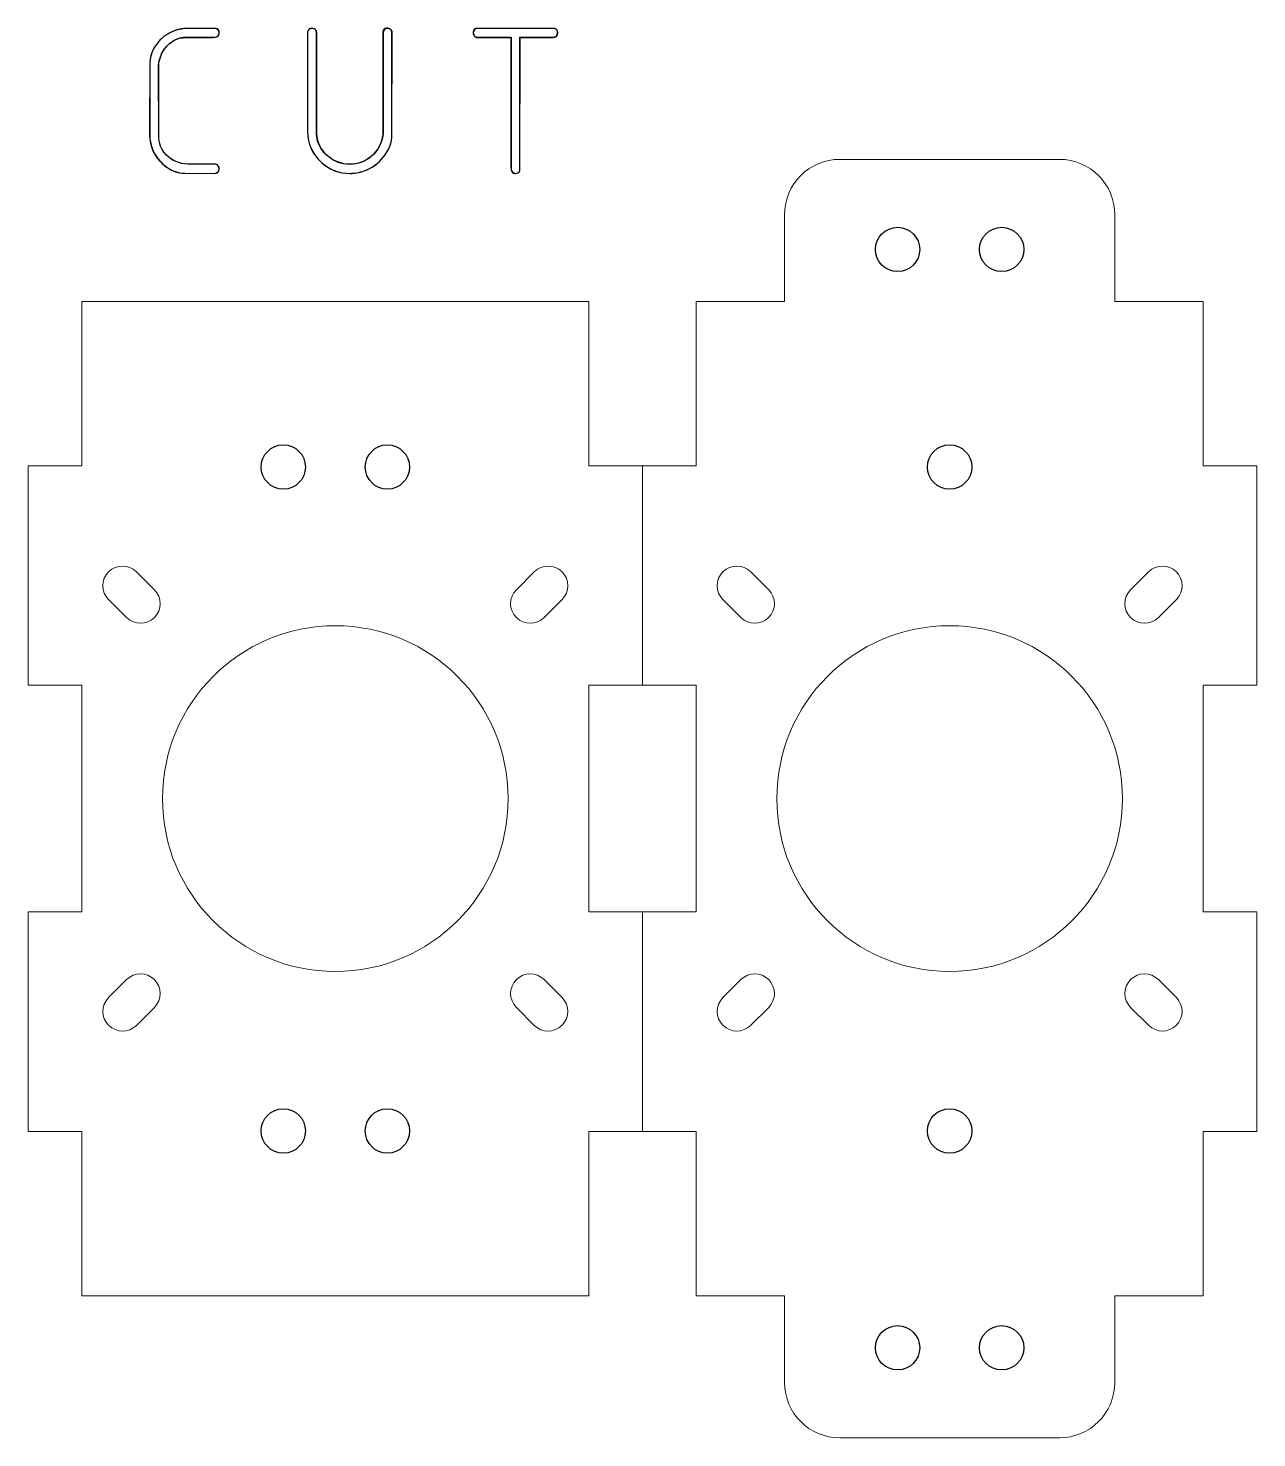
# Model space of a CAD drawing. Header units: inches. Extents: x -12 to 12, y -7.2 to 7.2.
# Drawn here: x -3.59 to 1.97, y 0.82 to 7.19 of the extents above; entities that cross this region are included whole.
import ezdxf

# ---------------------------------------------------------------- set-up
doc = ezdxf.new("R2010")
doc.units = ezdxf.units.IN
doc.header["$MEASUREMENT"] = 0
doc.layers.add('Layer 1', color=7, linetype='Continuous')

msp = doc.modelspace()

# ---------------------------------------------------------------- linework, layer by layer
at = {"layer": 'Layer 1', "lineweight": 25}
for points, knots in [([(-2.7395, 7.1884), (-2.7295, 7.1865), (-2.7245, 7.1796), (-2.7245, 7.1678), (-2.7245, 7.1678), (-2.7245, 7.1653), (-2.7251, 7.1628), (-2.7262, 7.1604), (-2.7262, 7.1604), (-2.7289, 7.1523), (-2.7373, 7.1483), (-2.7514, 7.1483), (-2.7514, 7.1483), (-2.7514, 7.1483), (-2.7619, 7.1483), (-2.7619, 7.1483), (-2.7619, 7.1483), (-2.7619, 7.1483), (-2.8795, 7.1474), (-2.8795, 7.1474), (-2.8795, 7.1474), (-2.9006, 7.1474), (-2.921, 7.1402), (-2.9407, 7.1259), (-2.9407, 7.1259), (-2.9602, 7.1116), (-2.9749, 7.0938), (-2.9849, 7.0727), (-2.9849, 7.0727), (-2.9936, 7.0495), (-2.998, 7.034), (-2.998, 7.0261), (-2.998, 7.0261), (-2.998, 7.0261), (-2.9969, 6.6919), (-2.9969, 6.6919), (-2.9969, 6.6919), (-2.9907, 6.642), (-2.9652, 6.6076), (-2.9205, 6.5884), (-2.9205, 6.5884), (-2.9024, 6.5802), (-2.8847, 6.5762), (-2.8673, 6.5762), (-2.8673, 6.5762), (-2.8673, 6.5762), (-2.7404, 6.5751), (-2.7404, 6.5751), (-2.7404, 6.5751), (-2.7347, 6.5739), (-2.7307, 6.571), (-2.7282, 6.5662), (-2.7282, 6.5662), (-2.7258, 6.5616), (-2.7245, 6.5574), (-2.7245, 6.5539), (-2.7245, 6.5539), (-2.7245, 6.5525), (-2.7251, 6.55), (-2.7262, 6.5462), (-2.7262, 6.5462), (-2.7295, 6.54), (-2.7329, 6.5366), (-2.7367, 6.536), (-2.7367, 6.536), (-2.7367, 6.536), (-2.7469, 6.5341), (-2.7469, 6.5341), (-2.7469, 6.5341), (-2.7469, 6.5341), (-2.8803, 6.5352), (-2.8803, 6.5352), (-2.8803, 6.5352), (-2.909, 6.5352), (-2.9361, 6.5441), (-2.9615, 6.5621), (-2.9615, 6.5621), (-2.987, 6.5801), (-3.0066, 6.6029), (-3.0203, 6.6302), (-3.0203, 6.6302), (-3.0328, 6.6551), (-3.039, 6.6834), (-3.039, 6.7151), (-3.039, 6.7151), (-3.039, 6.7151), (-3.039, 6.7246), (-3.039, 6.7246), (-3.039, 6.7246), (-3.039, 6.7246), (-3.0381, 7.0269), (-3.0381, 7.0269), (-3.0381, 7.0269), (-3.0381, 7.0556), (-3.0298, 7.0828), (-3.0129, 7.1085), (-3.0129, 7.1085), (-2.996, 7.1344), (-2.9739, 7.1545), (-2.9465, 7.1689), (-2.9465, 7.1689), (-2.9267, 7.1794), (-2.9025, 7.1862), (-2.8738, 7.1893), (-2.8738, 7.1893), (-2.8738, 7.1893), (-2.7395, 7.1884), (-2.7395, 7.1884)], [0, 0, 0, 0, 0.035714, 0.035714, 0.035714, 0.035714, 0.071429, 0.071429, 0.071429, 0.071429, 0.107143, 0.107143, 0.107143, 0.107143, 0.142857, 0.142857, 0.142857, 0.142857, 0.178571, 0.178571, 0.178571, 0.178571, 0.214286, 0.214286, 0.214286, 0.214286, 0.25, 0.25, 0.25, 0.25, 0.285714, 0.285714, 0.285714, 0.285714, 0.321429, 0.321429, 0.321429, 0.321429, 0.357143, 0.357143, 0.357143, 0.357143, 0.392857, 0.392857, 0.392857, 0.392857, 0.428571, 0.428571, 0.428571, 0.428571, 0.464286, 0.464286, 0.464286, 0.464286, 0.5, 0.5, 0.5, 0.5, 0.535714, 0.535714, 0.535714, 0.535714, 0.571429, 0.571429, 0.571429, 0.571429, 0.607143, 0.607143, 0.607143, 0.607143, 0.642857, 0.642857, 0.642857, 0.642857, 0.678571, 0.678571, 0.678571, 0.678571, 0.714286, 0.714286, 0.714286, 0.714286, 0.75, 0.75, 0.75, 0.75, 0.785714, 0.785714, 0.785714, 0.785714, 0.821429, 0.821429, 0.821429, 0.821429, 0.857143, 0.857143, 0.857143, 0.857143, 0.892857, 0.892857, 0.892857, 0.892857, 0.928571, 0.928571, 0.928571, 0.928571, 1, 1, 1, 1]), ([(-2.2848, 7.1782), (-2.2848, 7.1782), (-2.2831, 7.1689), (-2.2831, 7.1689), (-2.2831, 7.1689), (-2.2831, 7.1689), (-2.282, 6.7105), (-2.282, 6.7105), (-2.282, 6.7105), (-2.282, 6.6843), (-2.2729, 6.6594), (-2.2546, 6.6359), (-2.2546, 6.6359), (-2.2363, 6.6123), (-2.214, 6.5955), (-2.1878, 6.5855), (-2.1878, 6.5855), (-2.1704, 6.5786), (-2.1524, 6.5751), (-2.1338, 6.5751), (-2.1338, 6.5751), (-2.0963, 6.5751), (-2.0639, 6.5869), (-2.0365, 6.6107), (-2.0365, 6.6107), (-2.0061, 6.6375), (-1.9885, 6.6707), (-1.9834, 6.7105), (-1.9834, 6.7105), (-1.9834, 6.7105), (-1.9825, 7.1726), (-1.9825, 7.1726), (-1.9825, 7.1726), (-1.9812, 7.1793), (-1.9778, 7.1843), (-1.9723, 7.1875), (-1.9723, 7.1875), (-1.9686, 7.1887), (-1.9657, 7.1893), (-1.9638, 7.1893), (-1.9638, 7.1893), (-1.9588, 7.1893), (-1.954, 7.1875), (-1.9493, 7.184), (-1.9493, 7.184), (-1.9447, 7.1807), (-1.9424, 7.1753), (-1.9424, 7.1678), (-1.9424, 7.1678), (-1.9424, 7.1678), (-1.9432, 6.7077), (-1.9432, 6.7077), (-1.9432, 6.7077), (-1.9432, 6.6735), (-1.9557, 6.6409), (-1.9806, 6.6098), (-1.9806, 6.6098), (-2.0055, 6.5787), (-2.0347, 6.5572), (-2.0682, 6.5454), (-2.0682, 6.5454), (-2.0901, 6.5378), (-2.1116, 6.5341), (-2.1327, 6.5341), (-2.1327, 6.5341), (-2.1825, 6.5341), (-2.2254, 6.5506), (-2.2616, 6.5836), (-2.2616, 6.5836), (-2.3032, 6.6214), (-2.3241, 6.6676), (-2.3241, 6.7218), (-2.3241, 6.7218), (-2.3241, 6.7218), (-2.3241, 7.1734), (-2.3241, 7.1734), (-2.3241, 7.1734), (-2.3222, 7.1815), (-2.3166, 7.1868), (-2.3071, 7.1893), (-2.3071, 7.1893), (-2.2966, 7.1893), (-2.2891, 7.1856), (-2.2848, 7.1782)], [0, 0, 0, 0, 0.045455, 0.045455, 0.045455, 0.045455, 0.090909, 0.090909, 0.090909, 0.090909, 0.136364, 0.136364, 0.136364, 0.136364, 0.181818, 0.181818, 0.181818, 0.181818, 0.227273, 0.227273, 0.227273, 0.227273, 0.272727, 0.272727, 0.272727, 0.272727, 0.318182, 0.318182, 0.318182, 0.318182, 0.363636, 0.363636, 0.363636, 0.363636, 0.409091, 0.409091, 0.409091, 0.409091, 0.454545, 0.454545, 0.454545, 0.454545, 0.5, 0.5, 0.5, 0.5, 0.545455, 0.545455, 0.545455, 0.545455, 0.590909, 0.590909, 0.590909, 0.590909, 0.636364, 0.636364, 0.636364, 0.636364, 0.681818, 0.681818, 0.681818, 0.681818, 0.727273, 0.727273, 0.727273, 0.727273, 0.772727, 0.772727, 0.772727, 0.772727, 0.818182, 0.818182, 0.818182, 0.818182, 0.863636, 0.863636, 0.863636, 0.863636, 0.909091, 0.909091, 0.909091, 0.909091, 1, 1, 1, 1]), ([(-1.2088, 7.1884), (-1.1989, 7.1865), (-1.1939, 7.18), (-1.1939, 7.1689), (-1.1939, 7.1689), (-1.1939, 7.1632), (-1.1958, 7.1583), (-1.1995, 7.1543), (-1.1995, 7.1543), (-1.2033, 7.1502), (-1.211, 7.1483), (-1.2227, 7.1483), (-1.2227, 7.1483), (-1.2227, 7.1483), (-1.3638, 7.1483), (-1.3638, 7.1483), (-1.3638, 7.1483), (-1.3638, 7.1483), (-1.3647, 6.5491), (-1.3647, 6.5491), (-1.3647, 6.5491), (-1.3653, 6.5453), (-1.3684, 6.5413), (-1.374, 6.5369), (-1.374, 6.5369), (-1.3778, 6.535), (-1.3815, 6.5341), (-1.3853, 6.5341), (-1.3853, 6.5341), (-1.3878, 6.5341), (-1.3902, 6.5348), (-1.3927, 6.536), (-1.3927, 6.536), (-1.4008, 6.5385), (-1.4048, 6.5469), (-1.4048, 6.5612), (-1.4048, 6.5612), (-1.4048, 6.5612), (-1.4048, 7.1474), (-1.4048, 7.1474), (-1.4048, 7.1474), (-1.4048, 7.1474), (-1.5615, 7.1483), (-1.5615, 7.1483), (-1.5615, 7.1483), (-1.5671, 7.1513), (-1.5709, 7.1546), (-1.5728, 7.1584), (-1.5728, 7.1584), (-1.5747, 7.1622), (-1.5756, 7.1657), (-1.5756, 7.1689), (-1.5756, 7.1689), (-1.5756, 7.1706), (-1.5749, 7.174), (-1.5736, 7.1791), (-1.5736, 7.1791), (-1.5699, 7.1853), (-1.5649, 7.1887), (-1.5587, 7.1893), (-1.5587, 7.1893), (-1.5587, 7.1893), (-1.2088, 7.1884), (-1.2088, 7.1884)], [0, 0, 0, 0, 0.058824, 0.058824, 0.058824, 0.058824, 0.117647, 0.117647, 0.117647, 0.117647, 0.176471, 0.176471, 0.176471, 0.176471, 0.235294, 0.235294, 0.235294, 0.235294, 0.294118, 0.294118, 0.294118, 0.294118, 0.352941, 0.352941, 0.352941, 0.352941, 0.411765, 0.411765, 0.411765, 0.411765, 0.470588, 0.470588, 0.470588, 0.470588, 0.529412, 0.529412, 0.529412, 0.529412, 0.588235, 0.588235, 0.588235, 0.588235, 0.647059, 0.647059, 0.647059, 0.647059, 0.705882, 0.705882, 0.705882, 0.705882, 0.764706, 0.764706, 0.764706, 0.764706, 0.823529, 0.823529, 0.823529, 0.823529, 0.882353, 0.882353, 0.882353, 0.882353, 1, 1, 1, 1]), ([(0.3423, 6.0903), (0.3976, 6.0903), (0.4423, 6.1351), (0.4423, 6.1903), (0.4423, 6.1903), (0.4423, 6.2455), (0.3976, 6.2903), (0.3423, 6.2903), (0.3423, 6.2903), (0.2871, 6.2903), (0.2423, 6.2455), (0.2423, 6.1903), (0.2423, 6.1903), (0.2423, 6.1351), (0.2871, 6.0903), (0.3423, 6.0903)], [0, 0, 0, 0, 0.2, 0.2, 0.2, 0.2, 0.4, 0.4, 0.4, 0.4, 0.6, 0.6, 0.6, 0.6, 1, 1, 1, 1]), ([(0.8124, 6.0903), (0.8677, 6.0903), (0.9124, 6.1351), (0.9124, 6.1903), (0.9124, 6.1903), (0.9124, 6.2455), (0.8677, 6.2903), (0.8124, 6.2903), (0.8124, 6.2903), (0.7572, 6.2903), (0.7124, 6.2455), (0.7124, 6.1903), (0.7124, 6.1903), (0.7124, 6.1351), (0.7572, 6.0903), (0.8124, 6.0903)], [0, 0, 0, 0, 0.2, 0.2, 0.2, 0.2, 0.4, 0.4, 0.4, 0.4, 0.6, 0.6, 0.6, 0.6, 1, 1, 1, 1]), ([(-2.4341, 5.1073), (-2.3789, 5.1073), (-2.3341, 5.1521), (-2.3341, 5.2073), (-2.3341, 5.2073), (-2.3341, 5.2626), (-2.3789, 5.3074), (-2.4341, 5.3074), (-2.4341, 5.3074), (-2.4893, 5.3074), (-2.5341, 5.2626), (-2.5341, 5.2073), (-2.5341, 5.2073), (-2.5341, 5.1521), (-2.4893, 5.1073), (-2.4341, 5.1073)], [0, 0, 0, 0, 0.2, 0.2, 0.2, 0.2, 0.4, 0.4, 0.4, 0.4, 0.6, 0.6, 0.6, 0.6, 1, 1, 1, 1]), ([(-1.9639, 5.1073), (-1.9087, 5.1073), (-1.864, 5.1521), (-1.864, 5.2073), (-1.864, 5.2073), (-1.864, 5.2626), (-1.9087, 5.3074), (-1.9639, 5.3074), (-1.9639, 5.3074), (-2.0192, 5.3074), (-2.0639, 5.2626), (-2.0639, 5.2073), (-2.0639, 5.2073), (-2.0639, 5.1521), (-2.0192, 5.1073), (-1.9639, 5.1073)], [0, 0, 0, 0, 0.2, 0.2, 0.2, 0.2, 0.4, 0.4, 0.4, 0.4, 0.6, 0.6, 0.6, 0.6, 1, 1, 1, 1]), ([(0.5773, 5.1073), (0.6326, 5.1073), (0.6774, 5.1521), (0.6774, 5.2073), (0.6774, 5.2073), (0.6774, 5.2626), (0.6326, 5.3074), (0.5773, 5.3074), (0.5773, 5.3074), (0.5221, 5.3074), (0.4773, 5.2626), (0.4773, 5.2073), (0.4773, 5.2073), (0.4773, 5.1521), (0.5221, 5.1073), (0.5773, 5.1073)], [0, 0, 0, 0, 0.2, 0.2, 0.2, 0.2, 0.4, 0.4, 0.4, 0.4, 0.6, 0.6, 0.6, 0.6, 1, 1, 1, 1]), ([(-2.4341, 2.1073), (-2.3789, 2.1073), (-2.3341, 2.1521), (-2.3341, 2.2073), (-2.3341, 2.2073), (-2.3341, 2.2626), (-2.3789, 2.3074), (-2.4341, 2.3074), (-2.4341, 2.3074), (-2.4893, 2.3074), (-2.5341, 2.2626), (-2.5341, 2.2073), (-2.5341, 2.2073), (-2.5341, 2.1521), (-2.4893, 2.1073), (-2.4341, 2.1073)], [0, 0, 0, 0, 0.2, 0.2, 0.2, 0.2, 0.4, 0.4, 0.4, 0.4, 0.6, 0.6, 0.6, 0.6, 1, 1, 1, 1]), ([(-1.9639, 2.1073), (-1.9087, 2.1073), (-1.864, 2.1521), (-1.864, 2.2073), (-1.864, 2.2073), (-1.864, 2.2626), (-1.9087, 2.3074), (-1.9639, 2.3074), (-1.9639, 2.3074), (-2.0192, 2.3074), (-2.0639, 2.2626), (-2.0639, 2.2073), (-2.0639, 2.2073), (-2.0639, 2.1521), (-2.0192, 2.1073), (-1.9639, 2.1073)], [0, 0, 0, 0, 0.2, 0.2, 0.2, 0.2, 0.4, 0.4, 0.4, 0.4, 0.6, 0.6, 0.6, 0.6, 1, 1, 1, 1]), ([(0.5773, 2.1073), (0.6326, 2.1073), (0.6774, 2.1521), (0.6774, 2.2073), (0.6774, 2.2073), (0.6774, 2.2626), (0.6326, 2.3074), (0.5773, 2.3074), (0.5773, 2.3074), (0.5221, 2.3074), (0.4773, 2.2626), (0.4773, 2.2073), (0.4773, 2.2073), (0.4773, 2.1521), (0.5221, 2.1073), (0.5773, 2.1073)], [0, 0, 0, 0, 0.2, 0.2, 0.2, 0.2, 0.4, 0.4, 0.4, 0.4, 0.6, 0.6, 0.6, 0.6, 1, 1, 1, 1]), ([(0.3423, 1.1281), (0.3976, 1.1281), (0.4423, 1.1728), (0.4423, 1.2281), (0.4423, 1.2281), (0.4423, 1.2833), (0.3976, 1.328), (0.3423, 1.328), (0.3423, 1.328), (0.2871, 1.328), (0.2423, 1.2833), (0.2423, 1.2281), (0.2423, 1.2281), (0.2423, 1.1728), (0.2871, 1.1281), (0.3423, 1.1281)], [0, 0, 0, 0, 0.2, 0.2, 0.2, 0.2, 0.4, 0.4, 0.4, 0.4, 0.6, 0.6, 0.6, 0.6, 1, 1, 1, 1]), ([(0.8124, 1.1281), (0.8677, 1.1281), (0.9124, 1.1728), (0.9124, 1.2281), (0.9124, 1.2281), (0.9124, 1.2833), (0.8677, 1.328), (0.8124, 1.328), (0.8124, 1.328), (0.7572, 1.328), (0.7124, 1.2833), (0.7124, 1.2281), (0.7124, 1.2281), (0.7124, 1.1728), (0.7572, 1.1281), (0.8124, 1.1281)], [0, 0, 0, 0, 0.2, 0.2, 0.2, 0.2, 0.4, 0.4, 0.4, 0.4, 0.6, 0.6, 0.6, 0.6, 1, 1, 1, 1])]:
    msp.add_open_spline(points, degree=3, knots=knots, dxfattribs=at)
at = {"layer": 'Layer 1'}
for points, knots in [([(-2.7385, 7.189), (-2.7286, 7.1873), (-2.7236, 7.1804), (-2.7236, 7.1686), (-2.7236, 7.1686), (-2.7236, 7.1661), (-2.7242, 7.1637), (-2.7255, 7.1611), (-2.7255, 7.1611), (-2.7279, 7.1531), (-2.7364, 7.1491), (-2.7507, 7.1491), (-2.7507, 7.1491), (-2.7507, 7.1491), (-2.7609, 7.1491), (-2.7609, 7.1491), (-2.7609, 7.1491), (-2.7609, 7.1491), (-2.8786, 7.1491), (-2.8786, 7.1491), (-2.8786, 7.1491), (-2.8997, 7.1491), (-2.9201, 7.1419), (-2.9397, 7.1274), (-2.9397, 7.1274), (-2.9592, 7.1131), (-2.974, 7.0953), (-2.9841, 7.0741), (-2.9841, 7.0741), (-2.9927, 7.0511), (-2.9971, 7.0354), (-2.9971, 7.0273), (-2.9971, 7.0273), (-2.9971, 7.0273), (-2.9971, 6.6919), (-2.9971, 6.6919), (-2.9971, 6.6919), (-2.9909, 6.6418), (-2.9652, 6.6072), (-2.9202, 6.5879), (-2.9202, 6.5879), (-2.9022, 6.5797), (-2.8843, 6.5757), (-2.8669, 6.5757), (-2.8669, 6.5757), (-2.8669, 6.5757), (-2.7395, 6.5757), (-2.7395, 6.5757), (-2.7395, 6.5757), (-2.7338, 6.5744), (-2.7299, 6.5714), (-2.7273, 6.5666), (-2.7273, 6.5666), (-2.7249, 6.5619), (-2.7236, 6.5576), (-2.7236, 6.5537), (-2.7236, 6.5537), (-2.7236, 6.5524), (-2.7242, 6.55), (-2.7255, 6.5461), (-2.7255, 6.5461), (-2.7286, 6.5397), (-2.732, 6.5363), (-2.7357, 6.5357), (-2.7357, 6.5357), (-2.7357, 6.5357), (-2.746, 6.5337), (-2.746, 6.5337), (-2.746, 6.5337), (-2.746, 6.5337), (-2.8794, 6.5347), (-2.8794, 6.5347), (-2.8794, 6.5347), (-2.908, 6.5347), (-2.9352, 6.5438), (-2.9605, 6.5619), (-2.9605, 6.5619), (-2.986, 6.5799), (-3.0057, 6.6026), (-3.0194, 6.6301), (-3.0194, 6.6301), (-3.0319, 6.655), (-3.038, 6.6834), (-3.038, 6.7151), (-3.038, 6.7151), (-3.038, 6.7151), (-3.038, 6.7245), (-3.038, 6.7245), (-3.038, 6.7245), (-3.038, 6.7245), (-3.038, 7.0273), (-3.038, 7.0273), (-3.038, 7.0273), (-3.038, 7.0561), (-3.0296, 7.0832), (-3.0129, 7.1091), (-3.0129, 7.1091), (-2.996, 7.1351), (-2.9739, 7.1551), (-2.9464, 7.1694), (-2.9464, 7.1694), (-2.9264, 7.1801), (-2.902, 7.1869), (-2.8732, 7.19), (-2.8732, 7.19), (-2.8732, 7.19), (-2.7385, 7.189), (-2.7385, 7.189)], [0, 0, 0, 0, 0.035714, 0.035714, 0.035714, 0.035714, 0.071429, 0.071429, 0.071429, 0.071429, 0.107143, 0.107143, 0.107143, 0.107143, 0.142857, 0.142857, 0.142857, 0.142857, 0.178571, 0.178571, 0.178571, 0.178571, 0.214286, 0.214286, 0.214286, 0.214286, 0.25, 0.25, 0.25, 0.25, 0.285714, 0.285714, 0.285714, 0.285714, 0.321429, 0.321429, 0.321429, 0.321429, 0.357143, 0.357143, 0.357143, 0.357143, 0.392857, 0.392857, 0.392857, 0.392857, 0.428571, 0.428571, 0.428571, 0.428571, 0.464286, 0.464286, 0.464286, 0.464286, 0.5, 0.5, 0.5, 0.5, 0.535714, 0.535714, 0.535714, 0.535714, 0.571429, 0.571429, 0.571429, 0.571429, 0.607143, 0.607143, 0.607143, 0.607143, 0.642857, 0.642857, 0.642857, 0.642857, 0.678571, 0.678571, 0.678571, 0.678571, 0.714286, 0.714286, 0.714286, 0.714286, 0.75, 0.75, 0.75, 0.75, 0.785714, 0.785714, 0.785714, 0.785714, 0.821429, 0.821429, 0.821429, 0.821429, 0.857143, 0.857143, 0.857143, 0.857143, 0.892857, 0.892857, 0.892857, 0.892857, 0.928571, 0.928571, 0.928571, 0.928571, 1, 1, 1, 1]), ([(-2.2854, 7.1788), (-2.2854, 7.1788), (-2.2836, 7.1694), (-2.2836, 7.1694), (-2.2836, 7.1694), (-2.2836, 7.1694), (-2.2836, 6.7102), (-2.2836, 6.7102), (-2.2836, 6.7102), (-2.2836, 6.6841), (-2.2744, 6.6592), (-2.256, 6.6355), (-2.256, 6.6355), (-2.2376, 6.6117), (-2.2154, 6.595), (-2.1892, 6.5849), (-2.1892, 6.5849), (-2.1716, 6.5781), (-2.1536, 6.5747), (-2.1349, 6.5747), (-2.1349, 6.5747), (-2.0974, 6.5747), (-2.065, 6.5866), (-2.0376, 6.6103), (-2.0376, 6.6103), (-2.007, 6.6371), (-1.9893, 6.6704), (-1.9842, 6.7102), (-1.9842, 6.7102), (-1.9842, 6.7102), (-1.9842, 7.1731), (-1.9842, 7.1731), (-1.9842, 7.1731), (-1.9829, 7.1801), (-1.9795, 7.185), (-1.9737, 7.1881), (-1.9737, 7.1881), (-1.9699, 7.1894), (-1.967, 7.19), (-1.9652, 7.19), (-1.9652, 7.19), (-1.9602, 7.19), (-1.9552, 7.1882), (-1.9504, 7.1848), (-1.9504, 7.1848), (-1.9457, 7.1814), (-1.9433, 7.176), (-1.9433, 7.1686), (-1.9433, 7.1686), (-1.9433, 7.1686), (-1.9433, 6.7076), (-1.9433, 6.7076), (-1.9433, 6.7076), (-1.9433, 6.6733), (-1.9558, 6.6407), (-1.9807, 6.6095), (-1.9807, 6.6095), (-2.0055, 6.5783), (-2.035, 6.5568), (-2.0686, 6.5449), (-2.0686, 6.5449), (-2.0904, 6.5375), (-2.1118, 6.5337), (-2.133, 6.5337), (-2.133, 6.5337), (-2.1829, 6.5337), (-2.2258, 6.5503), (-2.262, 6.5833), (-2.262, 6.5833), (-2.3038, 6.6213), (-2.3246, 6.6675), (-2.3246, 6.7216), (-2.3246, 6.7216), (-2.3246, 6.7216), (-2.3246, 7.1741), (-2.3246, 7.1741), (-2.3246, 7.1741), (-2.3228, 7.1822), (-2.3171, 7.1876), (-2.3078, 7.19), (-2.3078, 7.19), (-2.2973, 7.19), (-2.2898, 7.1863), (-2.2854, 7.1788)], [0, 0, 0, 0, 0.045455, 0.045455, 0.045455, 0.045455, 0.090909, 0.090909, 0.090909, 0.090909, 0.136364, 0.136364, 0.136364, 0.136364, 0.181818, 0.181818, 0.181818, 0.181818, 0.227273, 0.227273, 0.227273, 0.227273, 0.272727, 0.272727, 0.272727, 0.272727, 0.318182, 0.318182, 0.318182, 0.318182, 0.363636, 0.363636, 0.363636, 0.363636, 0.409091, 0.409091, 0.409091, 0.409091, 0.454545, 0.454545, 0.454545, 0.454545, 0.5, 0.5, 0.5, 0.5, 0.545455, 0.545455, 0.545455, 0.545455, 0.590909, 0.590909, 0.590909, 0.590909, 0.636364, 0.636364, 0.636364, 0.636364, 0.681818, 0.681818, 0.681818, 0.681818, 0.727273, 0.727273, 0.727273, 0.727273, 0.772727, 0.772727, 0.772727, 0.772727, 0.818182, 0.818182, 0.818182, 0.818182, 0.863636, 0.863636, 0.863636, 0.863636, 0.909091, 0.909091, 0.909091, 0.909091, 1, 1, 1, 1]), ([(-1.2094, 7.189), (-1.1993, 7.1873), (-1.1945, 7.1807), (-1.1945, 7.1695), (-1.1945, 7.1695), (-1.1945, 7.164), (-1.1962, 7.1591), (-1.2, 7.1551), (-1.2, 7.1551), (-1.2037, 7.151), (-1.2115, 7.1491), (-1.2234, 7.1491), (-1.2234, 7.1491), (-1.2234, 7.1491), (-1.3645, 7.1491), (-1.3645, 7.1491), (-1.3645, 7.1491), (-1.3645, 7.1491), (-1.3645, 6.5487), (-1.3645, 6.5487), (-1.3645, 6.5487), (-1.3651, 6.5449), (-1.3682, 6.5409), (-1.374, 6.5365), (-1.374, 6.5365), (-1.3778, 6.5347), (-1.3815, 6.5337), (-1.3854, 6.5337), (-1.3854, 6.5337), (-1.388, 6.5337), (-1.3905, 6.5344), (-1.3931, 6.5357), (-1.3931, 6.5357), (-1.4013, 6.5381), (-1.4054, 6.5466), (-1.4054, 6.5609), (-1.4054, 6.5609), (-1.4054, 6.5609), (-1.4054, 7.1491), (-1.4054, 7.1491), (-1.4054, 7.1491), (-1.4054, 7.1491), (-1.5621, 7.1491), (-1.5621, 7.1491), (-1.5621, 7.1491), (-1.5676, 7.1521), (-1.5714, 7.1556), (-1.5733, 7.1593), (-1.5733, 7.1593), (-1.5751, 7.163), (-1.5761, 7.1664), (-1.5761, 7.1695), (-1.5761, 7.1695), (-1.5761, 7.1713), (-1.5754, 7.1747), (-1.5743, 7.1798), (-1.5743, 7.1798), (-1.5705, 7.1859), (-1.5655, 7.1894), (-1.5593, 7.19), (-1.5593, 7.19), (-1.5593, 7.19), (-1.2094, 7.189), (-1.2094, 7.189)], [0, 0, 0, 0, 0.058824, 0.058824, 0.058824, 0.058824, 0.117647, 0.117647, 0.117647, 0.117647, 0.176471, 0.176471, 0.176471, 0.176471, 0.235294, 0.235294, 0.235294, 0.235294, 0.294118, 0.294118, 0.294118, 0.294118, 0.352941, 0.352941, 0.352941, 0.352941, 0.411765, 0.411765, 0.411765, 0.411765, 0.470588, 0.470588, 0.470588, 0.470588, 0.529412, 0.529412, 0.529412, 0.529412, 0.588235, 0.588235, 0.588235, 0.588235, 0.647059, 0.647059, 0.647059, 0.647059, 0.705882, 0.705882, 0.705882, 0.705882, 0.764706, 0.764706, 0.764706, 0.764706, 0.823529, 0.823529, 0.823529, 0.823529, 0.882353, 0.882353, 0.882353, 0.882353, 1, 1, 1, 1])]:
    msp.add_open_spline(points, degree=3, knots=knots, dxfattribs=at)
at = {"layer": 'Layer 1', "lineweight": 20}
for points, knots in [([(1.9656, 5.2131), (1.9656, 5.2131), (1.7234, 5.2131), (1.7234, 5.2131), (1.7234, 5.2131), (1.7234, 5.2131), (1.7234, 5.9552), (1.7234, 5.9552), (1.7234, 5.9552), (1.7234, 5.9552), (1.3234, 5.9552), (1.3234, 5.9552), (1.3234, 5.9552), (1.3234, 5.9552), (1.3234, 6.3474), (1.3234, 6.3474), (1.3234, 6.3474), (1.3234, 6.4859), (1.2119, 6.5974), (1.0734, 6.5974), (1.0734, 6.5974), (1.0734, 6.5974), (0.0813, 6.5974), (0.0813, 6.5974), (0.0813, 6.5974), (-0.0572, 6.5974), (-0.1687, 6.4859), (-0.1687, 6.3474), (-0.1687, 6.3474), (-0.1687, 6.3474), (-0.1687, 5.9552), (-0.1687, 5.9552), (-0.1687, 5.9552), (-0.1687, 5.9552), (-0.5687, 5.9552), (-0.5687, 5.9552), (-0.5687, 5.9552), (-0.5687, 5.9552), (-0.5687, 5.2131), (-0.5687, 5.2131), (-0.5687, 5.2131), (-0.5687, 5.2131), (-0.8108, 5.2131), (-0.8108, 5.2131), (-0.8108, 5.2131), (-0.8108, 5.2131), (-0.8108, 4.221), (-0.8108, 4.221), (-0.8108, 4.221), (-0.8108, 4.221), (-0.5687, 4.221), (-0.5687, 4.221), (-0.5687, 4.221), (-0.5687, 4.221), (-0.5687, 3.1974), (-0.5687, 3.1974), (-0.5687, 3.1974), (-0.5687, 3.1974), (-0.8108, 3.1974), (-0.8108, 3.1974), (-0.8108, 3.1974), (-0.8108, 3.1974), (-0.8108, 2.2052), (-0.8108, 2.2052), (-0.8108, 2.2052), (-0.8108, 2.2052), (-0.5687, 2.2052), (-0.5687, 2.2052), (-0.5687, 2.2052), (-0.5687, 2.2052), (-0.5687, 1.4631), (-0.5687, 1.4631), (-0.5687, 1.4631), (-0.5687, 1.4631), (-0.1687, 1.4631), (-0.1687, 1.4631), (-0.1687, 1.4631), (-0.1687, 1.4631), (-0.1687, 1.071), (-0.1687, 1.071), (-0.1687, 1.071), (-0.1687, 0.9325), (-0.0572, 0.821), (0.0813, 0.821), (0.0813, 0.821), (0.0813, 0.821), (1.0734, 0.821), (1.0734, 0.821), (1.0734, 0.821), (1.2119, 0.821), (1.3234, 0.9325), (1.3234, 1.071), (1.3234, 1.071), (1.3234, 1.071), (1.3234, 1.4631), (1.3234, 1.4631), (1.3234, 1.4631), (1.3234, 1.4631), (1.7234, 1.4631), (1.7234, 1.4631), (1.7234, 1.4631), (1.7234, 1.4631), (1.7234, 2.2052), (1.7234, 2.2052), (1.7234, 2.2052), (1.7234, 2.2052), (1.9656, 2.2052), (1.9656, 2.2052), (1.9656, 2.2052), (1.9656, 2.2052), (1.9656, 3.1974), (1.9656, 3.1974), (1.9656, 3.1974), (1.9656, 3.1974), (1.7234, 3.1974), (1.7234, 3.1974), (1.7234, 3.1974), (1.7234, 3.1974), (1.7234, 4.221), (1.7234, 4.221), (1.7234, 4.221), (1.7234, 4.221), (1.9656, 4.221), (1.9656, 4.221), (1.9656, 4.221), (1.9656, 4.221), (1.9656, 5.2131), (1.9656, 5.2131)], [0, 0, 0, 0, 0.030303, 0.030303, 0.030303, 0.030303, 0.060606, 0.060606, 0.060606, 0.060606, 0.090909, 0.090909, 0.090909, 0.090909, 0.121212, 0.121212, 0.121212, 0.121212, 0.151515, 0.151515, 0.151515, 0.151515, 0.181818, 0.181818, 0.181818, 0.181818, 0.212121, 0.212121, 0.212121, 0.212121, 0.242424, 0.242424, 0.242424, 0.242424, 0.272727, 0.272727, 0.272727, 0.272727, 0.30303, 0.30303, 0.30303, 0.30303, 0.333333, 0.333333, 0.333333, 0.333333, 0.363636, 0.363636, 0.363636, 0.363636, 0.393939, 0.393939, 0.393939, 0.393939, 0.424242, 0.424242, 0.424242, 0.424242, 0.454545, 0.454545, 0.454545, 0.454545, 0.484848, 0.484848, 0.484848, 0.484848, 0.515152, 0.515152, 0.515152, 0.515152, 0.545455, 0.545455, 0.545455, 0.545455, 0.575758, 0.575758, 0.575758, 0.575758, 0.606061, 0.606061, 0.606061, 0.606061, 0.636364, 0.636364, 0.636364, 0.636364, 0.666667, 0.666667, 0.666667, 0.666667, 0.69697, 0.69697, 0.69697, 0.69697, 0.727273, 0.727273, 0.727273, 0.727273, 0.757576, 0.757576, 0.757576, 0.757576, 0.787879, 0.787879, 0.787879, 0.787879, 0.818182, 0.818182, 0.818182, 0.818182, 0.848485, 0.848485, 0.848485, 0.848485, 0.878788, 0.878788, 0.878788, 0.878788, 0.909091, 0.909091, 0.909091, 0.909091, 0.939394, 0.939394, 0.939394, 0.939394, 1, 1, 1, 1]), ([(-0.8108, 5.2131), (-0.8108, 5.2131), (-1.053, 5.2131), (-1.053, 5.2131), (-1.053, 5.2131), (-1.053, 5.2131), (-1.053, 5.9552), (-1.053, 5.9552), (-1.053, 5.9552), (-1.053, 5.9552), (-3.3451, 5.9552), (-3.3451, 5.9552), (-3.3451, 5.9552), (-3.3451, 5.9552), (-3.3451, 5.2131), (-3.3451, 5.2131), (-3.3451, 5.2131), (-3.3451, 5.2131), (-3.5872, 5.2131), (-3.5872, 5.2131), (-3.5872, 5.2131), (-3.5872, 5.2131), (-3.5872, 4.221), (-3.5872, 4.221), (-3.5872, 4.221), (-3.5872, 4.221), (-3.3451, 4.221), (-3.3451, 4.221), (-3.3451, 4.221), (-3.3451, 4.221), (-3.3451, 3.1974), (-3.3451, 3.1974), (-3.3451, 3.1974), (-3.3451, 3.1974), (-3.5872, 3.1974), (-3.5872, 3.1974), (-3.5872, 3.1974), (-3.5872, 3.1974), (-3.5872, 2.2052), (-3.5872, 2.2052), (-3.5872, 2.2052), (-3.5872, 2.2052), (-3.3451, 2.2052), (-3.3451, 2.2052), (-3.3451, 2.2052), (-3.3451, 2.2052), (-3.3451, 1.4631), (-3.3451, 1.4631), (-3.3451, 1.4631), (-3.3451, 1.4631), (-1.053, 1.4631), (-1.053, 1.4631), (-1.053, 1.4631), (-1.053, 1.4631), (-1.053, 2.2052), (-1.053, 2.2052), (-1.053, 2.2052), (-1.053, 2.2052), (-0.8108, 2.2052), (-0.8108, 2.2052), (-0.8108, 2.2052), (-0.8108, 2.2052), (-0.8108, 3.1974), (-0.8108, 3.1974), (-0.8108, 3.1974), (-0.8108, 3.1974), (-1.053, 3.1974), (-1.053, 3.1974), (-1.053, 3.1974), (-1.053, 3.1974), (-1.053, 4.221), (-1.053, 4.221), (-1.053, 4.221), (-1.053, 4.221), (-0.8108, 4.221), (-0.8108, 4.221), (-0.8108, 4.221), (-0.8108, 4.221), (-0.8108, 5.2131), (-0.8108, 5.2131)], [0, 0, 0, 0, 0.047619, 0.047619, 0.047619, 0.047619, 0.095238, 0.095238, 0.095238, 0.095238, 0.142857, 0.142857, 0.142857, 0.142857, 0.190476, 0.190476, 0.190476, 0.190476, 0.238095, 0.238095, 0.238095, 0.238095, 0.285714, 0.285714, 0.285714, 0.285714, 0.333333, 0.333333, 0.333333, 0.333333, 0.380952, 0.380952, 0.380952, 0.380952, 0.428571, 0.428571, 0.428571, 0.428571, 0.47619, 0.47619, 0.47619, 0.47619, 0.52381, 0.52381, 0.52381, 0.52381, 0.571429, 0.571429, 0.571429, 0.571429, 0.619048, 0.619048, 0.619048, 0.619048, 0.666667, 0.666667, 0.666667, 0.666667, 0.714286, 0.714286, 0.714286, 0.714286, 0.761905, 0.761905, 0.761905, 0.761905, 0.809524, 0.809524, 0.809524, 0.809524, 0.857143, 0.857143, 0.857143, 0.857143, 0.904762, 0.904762, 0.904762, 0.904762, 1, 1, 1, 1]), ([(-3.017, 4.6524), (-3.017, 4.6524), (-3.0983, 4.7337), (-3.0983, 4.7337), (-3.0983, 4.7337), (-3.133, 4.7684), (-3.1889, 4.7684), (-3.2235, 4.7337), (-3.2235, 4.7337), (-3.2583, 4.699), (-3.2583, 4.6431), (-3.2235, 4.6085), (-3.2235, 4.6085), (-3.2235, 4.6085), (-3.1422, 4.5272), (-3.1422, 4.5272), (-3.1422, 4.5272), (-3.1076, 4.4924), (-3.0517, 4.4924), (-3.017, 4.5272), (-3.017, 4.5272), (-2.9823, 4.5618), (-2.9823, 4.6177), (-3.017, 4.6524)], [0, 0, 0, 0, 0.142857, 0.142857, 0.142857, 0.142857, 0.285714, 0.285714, 0.285714, 0.285714, 0.428571, 0.428571, 0.428571, 0.428571, 0.571429, 0.571429, 0.571429, 0.571429, 0.714286, 0.714286, 0.714286, 0.714286, 1, 1, 1, 1]), ([(-1.1745, 4.6085), (-1.1745, 4.6085), (-1.2558, 4.5272), (-1.2558, 4.5272), (-1.2558, 4.5272), (-1.2905, 4.4924), (-1.3463, 4.4924), (-1.381, 4.5272), (-1.381, 4.5272), (-1.4157, 4.5618), (-1.4157, 4.6177), (-1.381, 4.6524), (-1.381, 4.6524), (-1.381, 4.6524), (-1.2997, 4.7337), (-1.2997, 4.7337), (-1.2997, 4.7337), (-1.2651, 4.7684), (-1.2092, 4.7684), (-1.1745, 4.7337), (-1.1745, 4.7337), (-1.1398, 4.699), (-1.1398, 4.6432), (-1.1745, 4.6085)], [0, 0, 0, 0, 0.142857, 0.142857, 0.142857, 0.142857, 0.285714, 0.285714, 0.285714, 0.285714, 0.428571, 0.428571, 0.428571, 0.428571, 0.571429, 0.571429, 0.571429, 0.571429, 0.714286, 0.714286, 0.714286, 0.714286, 1, 1, 1, 1]), ([(-0.2406, 4.6524), (-0.2406, 4.6524), (-0.3219, 4.7337), (-0.3219, 4.7337), (-0.3219, 4.7337), (-0.3566, 4.7684), (-0.4125, 4.7684), (-0.4472, 4.7337), (-0.4472, 4.7337), (-0.4819, 4.699), (-0.4818, 4.6432), (-0.4472, 4.6085), (-0.4472, 4.6085), (-0.4472, 4.6085), (-0.3659, 4.5272), (-0.3659, 4.5272), (-0.3659, 4.5272), (-0.3312, 4.4924), (-0.2753, 4.4924), (-0.2407, 4.5272), (-0.2407, 4.5272), (-0.2059, 4.5618), (-0.2059, 4.6177), (-0.2406, 4.6524)], [0, 0, 0, 0, 0.142857, 0.142857, 0.142857, 0.142857, 0.285714, 0.285714, 0.285714, 0.285714, 0.428571, 0.428571, 0.428571, 0.428571, 0.571429, 0.571429, 0.571429, 0.571429, 0.714286, 0.714286, 0.714286, 0.714286, 1, 1, 1, 1]), ([(1.6019, 4.6085), (1.6019, 4.6085), (1.5206, 4.5272), (1.5206, 4.5272), (1.5206, 4.5272), (1.4859, 4.4925), (1.43, 4.4925), (1.3953, 4.5272), (1.3953, 4.5272), (1.3607, 4.5618), (1.3607, 4.6177), (1.3953, 4.6524), (1.3953, 4.6524), (1.3953, 4.6524), (1.4766, 4.7337), (1.4766, 4.7337), (1.4766, 4.7337), (1.5114, 4.7684), (1.5672, 4.7684), (1.6019, 4.7337), (1.6019, 4.7337), (1.6366, 4.699), (1.6366, 4.6431), (1.6019, 4.6085)], [0, 0, 0, 0, 0.142857, 0.142857, 0.142857, 0.142857, 0.285714, 0.285714, 0.285714, 0.285714, 0.428571, 0.428571, 0.428571, 0.428571, 0.571429, 0.571429, 0.571429, 0.571429, 0.714286, 0.714286, 0.714286, 0.714286, 1, 1, 1, 1]), ([(-1.4179, 3.7092), (-1.4179, 3.2778), (-1.7677, 2.9281), (-2.199, 2.9281), (-2.199, 2.9281), (-2.6304, 2.9281), (-2.9801, 3.2778), (-2.9801, 3.7092), (-2.9801, 3.7092), (-2.9801, 4.1405), (-2.6304, 4.4902), (-2.199, 4.4902), (-2.199, 4.4902), (-1.7677, 4.4902), (-1.4179, 4.1405), (-1.4179, 3.7092)], [0, 0, 0, 0, 0.2, 0.2, 0.2, 0.2, 0.4, 0.4, 0.4, 0.4, 0.6, 0.6, 0.6, 0.6, 1, 1, 1, 1]), ([(0.5773, 2.9281), (0.146, 2.9281), (-0.2037, 3.2778), (-0.2037, 3.7092), (-0.2037, 3.7092), (-0.2037, 4.1405), (0.146, 4.4903), (0.5773, 4.4903), (0.5773, 4.4903), (1.0087, 4.4903), (1.3584, 4.1405), (1.3584, 3.7092), (1.3584, 3.7092), (1.3584, 3.2778), (1.0087, 2.9281), (0.5773, 2.9281)], [0, 0, 0, 0, 0.2, 0.2, 0.2, 0.2, 0.4, 0.4, 0.4, 0.4, 0.6, 0.6, 0.6, 0.6, 1, 1, 1, 1]), ([(-3.017, 2.7659), (-3.017, 2.7659), (-3.0983, 2.6846), (-3.0983, 2.6846), (-3.0983, 2.6846), (-3.133, 2.6499), (-3.1889, 2.6499), (-3.2235, 2.6847), (-3.2235, 2.6847), (-3.2583, 2.7193), (-3.2583, 2.7752), (-3.2235, 2.8099), (-3.2235, 2.8099), (-3.2235, 2.8099), (-3.1422, 2.8912), (-3.1422, 2.8912), (-3.1422, 2.8912), (-3.1075, 2.9259), (-3.0516, 2.9259), (-3.017, 2.8912), (-3.017, 2.8912), (-2.9823, 2.8565), (-2.9823, 2.8007), (-3.017, 2.7659)], [0, 0, 0, 0, 0.142857, 0.142857, 0.142857, 0.142857, 0.285714, 0.285714, 0.285714, 0.285714, 0.428571, 0.428571, 0.428571, 0.428571, 0.571429, 0.571429, 0.571429, 0.571429, 0.714286, 0.714286, 0.714286, 0.714286, 1, 1, 1, 1]), ([(-1.1745, 2.8099), (-1.1745, 2.8099), (-1.2558, 2.8912), (-1.2558, 2.8912), (-1.2558, 2.8912), (-1.2905, 2.9259), (-1.3463, 2.9259), (-1.381, 2.8912), (-1.381, 2.8912), (-1.4157, 2.8565), (-1.4157, 2.8006), (-1.381, 2.7659), (-1.381, 2.7659), (-1.381, 2.7659), (-1.2997, 2.6846), (-1.2997, 2.6846), (-1.2997, 2.6846), (-1.2651, 2.6499), (-1.2092, 2.6499), (-1.1745, 2.6847), (-1.1745, 2.6847), (-1.1398, 2.7193), (-1.1398, 2.7752), (-1.1745, 2.8099)], [0, 0, 0, 0, 0.142857, 0.142857, 0.142857, 0.142857, 0.285714, 0.285714, 0.285714, 0.285714, 0.428571, 0.428571, 0.428571, 0.428571, 0.571429, 0.571429, 0.571429, 0.571429, 0.714286, 0.714286, 0.714286, 0.714286, 1, 1, 1, 1]), ([(-0.2406, 2.7659), (-0.2406, 2.7659), (-0.3219, 2.6847), (-0.3219, 2.6847), (-0.3219, 2.6847), (-0.3566, 2.6499), (-0.4125, 2.6499), (-0.4472, 2.6847), (-0.4472, 2.6847), (-0.4819, 2.7193), (-0.4819, 2.7752), (-0.4472, 2.8099), (-0.4472, 2.8099), (-0.4472, 2.8099), (-0.3659, 2.8912), (-0.3659, 2.8912), (-0.3659, 2.8912), (-0.3312, 2.9259), (-0.2753, 2.9259), (-0.2406, 2.8912), (-0.2406, 2.8912), (-0.2059, 2.8565), (-0.2059, 2.8006), (-0.2406, 2.7659)], [0, 0, 0, 0, 0.142857, 0.142857, 0.142857, 0.142857, 0.285714, 0.285714, 0.285714, 0.285714, 0.428571, 0.428571, 0.428571, 0.428571, 0.571429, 0.571429, 0.571429, 0.571429, 0.714286, 0.714286, 0.714286, 0.714286, 1, 1, 1, 1]), ([(1.6019, 2.8099), (1.6019, 2.8099), (1.5206, 2.8912), (1.5206, 2.8912), (1.5206, 2.8912), (1.4859, 2.9259), (1.43, 2.9259), (1.3953, 2.8912), (1.3953, 2.8912), (1.3606, 2.8565), (1.3607, 2.8007), (1.3953, 2.7659), (1.3953, 2.7659), (1.3953, 2.7659), (1.4766, 2.6847), (1.4766, 2.6847), (1.4766, 2.6847), (1.5114, 2.6499), (1.5672, 2.6499), (1.6019, 2.6847), (1.6019, 2.6847), (1.6366, 2.7193), (1.6366, 2.7752), (1.6019, 2.8099)], [0, 0, 0, 0, 0.142857, 0.142857, 0.142857, 0.142857, 0.285714, 0.285714, 0.285714, 0.285714, 0.428571, 0.428571, 0.428571, 0.428571, 0.571429, 0.571429, 0.571429, 0.571429, 0.714286, 0.714286, 0.714286, 0.714286, 1, 1, 1, 1])]:
    msp.add_open_spline(points, degree=3, knots=knots, dxfattribs=at)

doc.saveas('drawing.dxf')
